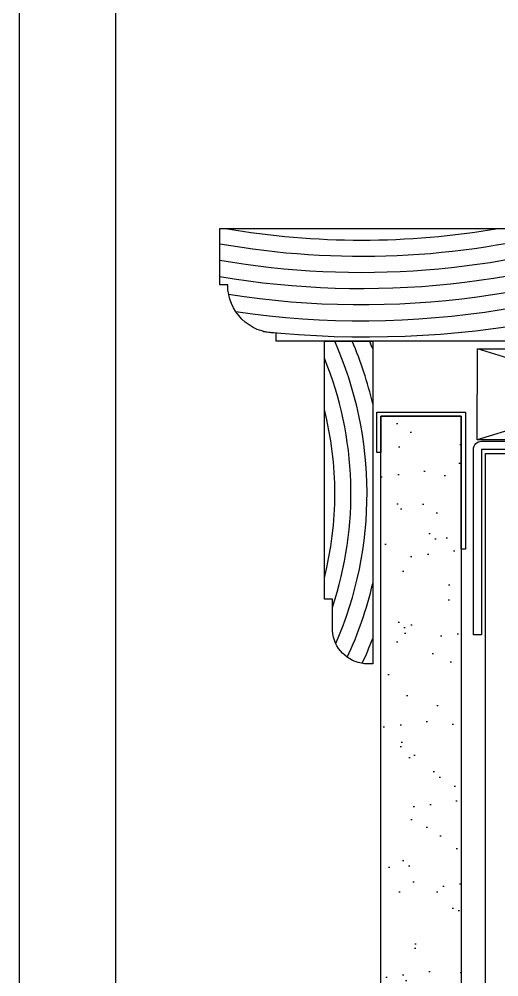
# Model space of a CAD drawing. Extents: x -129 to 26, y 0 to 100.
# Drawn here: x 0 to 3.72, y 17.91 to 25.33 of the extents above; entities that cross this region are included whole.
import ezdxf

# ---------------------------------------------------------------- set-up
doc = ezdxf.new("R2010")
doc.units = 0
doc.header["$LTSCALE"] = 1.5
doc.header["$MEASUREMENT"] = 0
doc.layers.get('DEFPOINTS').update_dxf_attribs({"linetype": 'CONTINUOUS'})
for name, color, linetype in [('A-GYP_BOARD', 252, 'CONTINUOUS'), ('A-METAL_STUD', 252, 'CONTINUOUS'), ('A-WOOD_FINISH', 252, 'CONTINUOUS'), ('A-WOOD_FRAMING', 252, 'CONTINUOUS'), ('HATCH', 252, 'CONTINUOUS'), ('W', 7, 'CONTINUOUS')]:
    doc.layers.add(name, color=color, linetype=linetype)

msp = doc.modelspace()

# ---------------------------------------------------------------- hatches: boundary and pattern name
at = {"layer": 'HATCH'}
h = msp.add_hatch(dxfattribs=at)
h.set_pattern_fill('AR-SAND,_O', color=256, scale=0.25)
h.set_pattern_definition([(37.50000000000001, (1.339320445586118, 1.523978717469504), (-0.01574833952740204, 0.4817059422532897), [0, -0.38, 0, -0.425, 0, -0.40625]), (7.499999999999999, (1.339320445586118, 1.523978717469504), (0.4424441763169318, 0.7055365163074351), [0, -0.205, 0, -0.3425, 0, -0.13125]), (327.5, (1.031820445586121, 1.523978717469504), (0.7785354654378738, 0.001414763384241124), [0, -0.125, 0, -0.45, 0, -0.5875]), (317.5, (1.031820445586121, 1.523978717469504), (0.7515316511430733, 0.2194188912335623), [0, -0.0625, 0, -0.295, 0, -0.3375])])
h.paths.add_polyline_path([(3.430974381191177, 22.25538885798343), (2.805974381191177, 22.25538885798343), (2.805974381191177, 21.97413885798343), (2.805974381191177, 12.01877605417324), (3.430974381191177, 12.01877605417324)])
h.paths.add_polyline_path([(9.555974381191177, 12.01877605417324), (10.18097438119117, 12.01877605417324), (10.18097438119118, 19.2567933730919), (9.555974381191177, 19.2567933730919)])
h.paths.add_polyline_path([(9.898218359151372, 19.65693985746689), (9.885976572023473, 19.68664871977148), (9.833849690514555, 19.6866487197715), (9.813837255635747, 19.6569398574669), (9.801595468507841, 19.6866487197715), (9.749468586998944, 19.68664871977152), (9.729456152120122, 19.6569398574669), (9.717214364992202, 19.68664871977153), (9.665087483483326, 19.68664871977153), (9.645075048604497, 19.6569398574669), (9.632833261476577, 19.68664871977154), (9.580706379967715, 19.68664871977155), (9.555974381191177, 19.64993356988502), (9.555974381191177, 19.2567933730919), (10.18097438119117, 19.2567933730919), (10.18097438119118, 19.68664871977141), (10.17135873043213, 19.68664871977142), (10.15135404030372, 19.6569398574669), (10.1391111461233, 19.68664871977143), (10.08698525631104, 19.68664871977144), (10.06698056618262, 19.6569398574669), (10.05473656494964, 19.68664871977144), (10.00261189754578, 19.68664871977146), (9.982599462666997, 19.6569398574669), (9.970357675539113, 19.68664871977147), (9.918230794030165, 19.68664871977148)])
h.paths.add_polyline_path([(9.898233617940434, 19.86168228910752), (9.910456542530461, 19.83201920316992), (9.962579199504198, 19.83201920316991), (9.982599462666997, 19.86168228910752), (9.994824597950576, 19.8320192031699), (10.04695257020283, 19.83201920316989), (10.06698056618262, 19.86168228910752), (10.07920459611944, 19.83201920316988), (10.1313337771409, 19.83201920316986), (10.15135404030372, 19.86168228910752), (10.16357807024054, 19.83201920316986), (10.18097438119118, 19.83201920316985), (10.18097438119118, 20.2567933730919), (9.555974381191177, 20.2567933730919), (9.55597438119117, 19.87317294760108), (9.572932128467926, 19.83201920317), (9.625062311413835, 19.83201920316998), (9.64509030739356, 19.86168228910752), (9.657313231983558, 19.83201920316998), (9.709443414929446, 19.83201920316996), (9.729471410909184, 19.86168228910752), (9.74169433549919, 19.83201920316996), (9.793824518445057, 19.83201920316995), (9.81385251442481, 19.86168228910752), (9.826075439014822, 19.83201920316994), (9.878205621960674, 19.83201920316993)])
h.paths.add_polyline_path([(10.18097438119118, 22.05975409049208), (9.555974381191177, 22.05975409049208), (9.555974381191177, 20.2567933730919), (10.18097438119117, 20.2567933730919)])

# ---------------------------------------------------------------- linework, layer by layer
at = {"layer": 'A-GYP_BOARD', "elevation": 8.93999048238438e-09}
msp.add_lwpolyline([(3.430974381191177, 21.22413885798343), (3.430974381191177, 22.25538885798343), (2.805974381191177, 22.25538885798343), (2.805974381191177, 21.97413885798343), (2.774724381191177, 21.97413885798343), (2.774724381191177, 22.28663885798343), (3.462224381191177, 22.28663885798343), (3.462224381191177, 21.22413885798343)], close=True, dxfattribs=at)
msp.add_lwpolyline([(2.805974381191177, 12.01877605417324), (2.805974381191177, 22.25538885798321), (3.430974381191177, 22.25538885798321), (3.430974381191177, 12.01877605417324)], dxfattribs=at)
at = {"layer": 'A-METAL_STUD', "elevation": 8.93999048238438e-09}
msp.add_lwpolyline([(9.462224381191177, 20.55975409049208), (9.46222438119095, 21.99725409049208), (3.587224381191177, 21.99725409049185), (3.587224381191177, 20.55975409049208), (3.524724381191177, 20.55975409049208), (3.524724381191177, 21.99725409049208, -0.414213562373095), (3.587224381191177, 22.05975409049208), (9.462224381191177, 22.05975409049208, -0.414213562373095), (9.524724381191177, 21.99725409049208), (9.524724381191177, 20.55975409049208)], format="xyb", close=True, dxfattribs=at)
msp.add_lwpolyline([(3.618474381191177, 12.01877605417324), (3.618474381191177, 21.96600409049185), (9.430974381191177, 21.96600409049185), (9.430974381191177, 12.01877605417324)], dxfattribs=at)
at = {"layer": 'A-WOOD_FINISH', "elevation": 2.979996827461486e-09}
msp.add_lwpolyline([(6.22056748463346, 23.40941720265911), (6.22056748463346, 22.8354249690947), (6.22056748463346, 22.8354249690947), (6.22056748463346, 22.8354249690947), (2.419217048173252, 22.8354249690947), (1.993474381191163, 22.8354249690947), (1.993474381191163, 22.8979249690947, -0.414213562373095), (1.618474381191163, 23.2729249690947), (1.555974381191163, 23.2729249690947), (1.555974381191163, 23.7104249690947), (2.419217048173245, 23.7104249690947), (6.283067484633461, 23.70867401012682), (6.28306748463346, 23.53154852453765)], format="xyb", dxfattribs=at)
msp.add_lwpolyline([(2.430974381191177, 20.8354249690947), (2.368474381191177, 20.8354249690947), (2.368474381191177, 22.8354249690947), (2.743474381191177, 22.8354249690947), (2.743474381191177, 20.3354249690947), (2.680974381191405, 20.3354249690947, -0.3691612827404433), (2.430974381191177, 20.59093540760991)], format="xyb", close=True, dxfattribs=at)
at = {"layer": 'A-WOOD_FRAMING'}
for p, q in [((5.885759215254538, 22.77535939401787, 8.93999048238438e-09), (3.555102504789616, 22.0720810822877, 8.93999048238438e-09)), ((5.885759215254538, 22.0720810822877, 8.93999048238438e-09), (3.555935071969223, 22.77535733401319, 8.93999048238438e-09))]:
    msp.add_line(p, q, dxfattribs=at)
at = {"layer": 'A-WOOD_FRAMING', "elevation": 8.93999048238438e-09}
msp.add_lwpolyline([(5.885759215254538, 22.77535939401787), (5.885759215254538, 22.0720810822877), (3.555102504789616, 22.0720810822877), (3.555935071969223, 22.77535733401319), (5.885759215254538, 22.77535939401787)], dxfattribs=at)
at = {"layer": 'DEFPOINTS'}
msp.add_line((-5.329070518200751e-15, 33), (0, -3.552713678800501e-15), dxfattribs=at)
at = {"layer": 'HATCH'}
for centre, radius, start, end in [((2.658514706949759, 29.80755876764876), 6.313203388961483, 259.9422680672084, 285.0333599279036), ((2.658514706949759, 29.80755876764876), 6.438203388961483, 260.1395134621319, 288.7332419838706), ((2.658514706949759, 29.80755876764876), 6.563203388961483, 260.3291342179233, 291.7224717331375), ((2.658514706949759, 29.80755876764876), 6.188203388961483, 260.158164807241, 279.8418351927585), ((2.658514706949759, 29.80755876764876), 6.688203388961483, 261.1167950553771, 294.2691026655032), ((2.658514706949759, 29.80755876764876), 6.813203388961483, 261.7558177111369, 296.5044480675076), ((2.693677914589109, 30.43027537401616, 5.996958232288043e-09), 7.561070983232842, 263.9176537265154, 297.2842598861456), ((-0.2066742575022857, 21.6537500438799), 2.906324963850921, 336.4223473797596, 23.99063610686756), ((-0.2066742575022857, 21.6537500438799), 3.031324963850921, 13.28954277207814, 22.94337830672805), ((-0.2066742575022857, 21.6537500438799), 3.156324963850921, 20.823756343331, 21.98619371525652), ((-0.2066742575022857, 21.6537500438799), 2.781324963850921, 341.5034011086967, 22.19990906645817), ((-0.2066742575022857, 21.6537500438799), 2.656324963850921, 345.798835402407, 14.20116459759298), ((-0.2066742575022857, 21.6537500438799), 3.031324963850921, 335.2570194539726, 346.7104572279217), ((-0.2066742575022857, 21.6537500438799), 3.156324963850921, 335.358436783394, 339.176243656669)]:
    msp.add_arc(centre, radius, start, end, dxfattribs=at)
at = {"layer": 'W'}
msp.add_lwpolyline([(0.749999999999992, 32.25), (24.75, 32.25), (24.75, 0.7499999999999964), (0.749999999999992, 0.7499999999999964)], close=True, dxfattribs=at)

doc.saveas('drawing.dxf')
